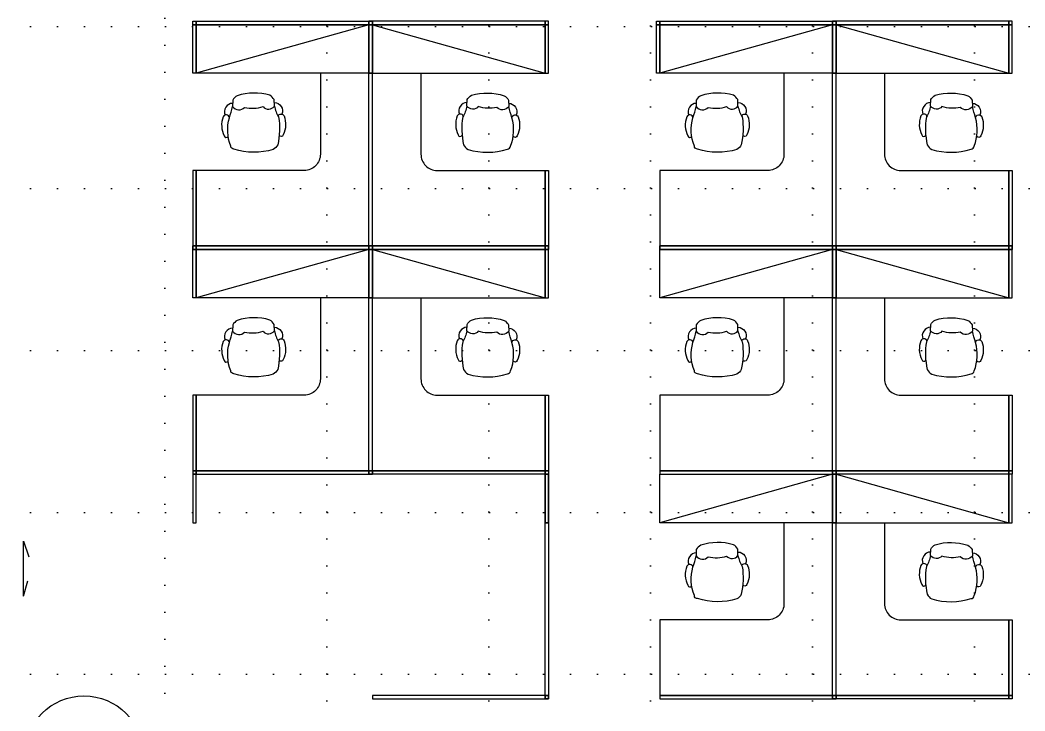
# Model space of a CAD drawing. Extents: x -68523 to 336700, y -113452 to 119396.
# Drawn here: x 245408 to 254718, y 19211 to 25611 of the extents above; entities that cross this region are included whole.
import ezdxf

# ---------------------------------------------------------------- set-up
doc = ezdxf.new("R2010")
doc.units = 0
doc.header["$LTSCALE"] = 1000
doc.header["$MEASUREMENT"] = 0
doc.linetypes.add('EC-5thFloor-s6144$0$DOT', pattern=[0.25, 0, -0.25])
doc.layers.get('0').update_dxf_attribs({"linetype": 'CONTINUOUS'})
for name, color, linetype in [('chair', 3, 'CONTINUOUS'), ('EC-5thFloor-s6144$0$4', 9, 'EC-5thFloor-s6144$0$DOT'), ('EC-5thFloor-s6144$0$ECOLUMN', 7, 'CONTINUOUS'), ('Layer1', 1, 'CONTINUOUS'), ('n-wall', 3, 'CONTINUOUS')]:
    doc.layers.add(name, color=color, linetype=linetype)

# ---------------------------------------------------------------- blocks, each defined once
blk = doc.blocks.new('EC-5thFloor-s6144$0$grid-base')
for p, q in [((-11250, -73700), (-11250, 750)), ((-9750, -24750), (-9750, 750)), ((-9750, -24750), (-9750, 750)), ((-8250, -24750), (-8250, 750)), ((-6750, -24750), (-6750, 750)), ((-5250, -24750), (-5250, 750)), ((-3750, -24750), (-3750, 750)), ((-24750, -5250), (750, -5250)), ((-24750, -6750), (750, -6750)), ((-24750, -8250), (750, -8250)), ((-24750, -9750), (750, -9750)), ((-24750, -11250), (750, -11250))]:
    blk.add_line(p, q)
blk = doc.blocks.new('Chair')
at = {"layer": 'chair'}
for points in [[(695.8, 241.3, -0.08073), (735, 341.8, 0.095163), (726.6, 599.8, 0.186837), (685.4, 642.2, 0.154629), (321.2, 639.4, 0.427425), (291.5, 611.7, 0.165672), (279, 349.1, -0.020853), (308.4, 245.3, -3.794507)], [(279, 349.1, -0.744345), (221.2, 340.7, -0.209175), (230.8, 516.3, -0.689638), (267.4, 521.3, -0.689638)], [(730.1, 333.1, 0.635952), (785.3, 332.5, 0.209175), (778.1, 508.2, 0.734215), (740.5, 511.7)], [(309.2, 215.7, -0.534567), (239.9, 324.4, 0.608356)], [(695.6, 208.7, 0.534567), (766.3, 316.5, -0.608356)]]:
    blk.add_lwpolyline(points, format="xyb", dxfattribs=at)
blk.add_lwpolyline([(695.8, 241.3), (694.6, 181.2, -0.117598), (653.2, 140.9, -0.149873), (352, 144.5, -0.121311), (309.9, 186), (308.4, 245.3, -0.463458), (420.2, 253.6, -0.132891), (590.6, 245.8, -0.488609), (695.8, 241.3)], format="xyb", close=True, dxfattribs=at)

msp = doc.modelspace()

# ---------------------------------------------------------------- linework, layer by layer
at = {"layer": 'EC-5thFloor-s6144$0$ECOLUMN'}
msp.add_circle((246000, 18800), 550, dxfattribs=at)
at = {"layer": 'Layer1'}
for p, q in [((248640, 25568), (247040, 25118)), ((248640, 25568), (247040, 25118)), ((248672, 25568), (250272, 25118)), ((248672, 25568), (250272, 25118)), ((252935.6, 25568), (251335.6, 25118)), ((252935.6, 25568), (251335.6, 25118)), ((252967.6, 25568), (254567.6, 25118)), ((252967.6, 25568), (254567.6, 25118)), ((248640, 23486), (247040, 23036)), ((248640, 23486), (247040, 23036)), ((248672, 23486), (250272, 23036)), ((248672, 23486), (250272, 23036)), ((252935.6, 23486), (251335.6, 23036)), ((252935.6, 23486), (251335.6, 23036)), ((252967.6, 23486), (254567.6, 23036)), ((252967.6, 23486), (254567.6, 23036)), ((252935.6, 21404), (251335.6, 20954)), ((252935.6, 21404), (251335.6, 20954)), ((252967.6, 21404), (254567.6, 20954)), ((252967.6, 21404), (254567.6, 20954))]:
    msp.add_line(p, q, dxfattribs=at)
for points in [[(247040, 25568), (247008, 25568), (247008, 25600), (247040, 25600)], [(247008, 25568), (247040, 25568), (247040, 25118), (247008, 25118)], [(248640, 25568), (247040, 25568), (247040, 25600), (248640, 25600)], [(248640, 25118), (247040, 25118), (247040, 25568), (248640, 25568)], [(248640, 25118), (247040, 25118), (247040, 25568), (248640, 25568)], [(248672, 25568), (248640, 25568), (248640, 25600), (248672, 25600)], [(248640, 25568), (248672, 25568), (248672, 25600), (248640, 25600)], [(248640, 25568), (248672, 25568), (248672, 25118), (248640, 25118)], [(248672, 25568), (248640, 25568), (248640, 25118), (248672, 25118)], [(248672, 25568), (250272, 25568), (250272, 25600), (248672, 25600)], [(248672, 25118), (250272, 25118), (250272, 25568), (248672, 25568)], [(248672, 25118), (250272, 25118), (250272, 25568), (248672, 25568)], [(250272, 25568), (250304, 25568), (250304, 25600), (250272, 25600)], [(250304, 25568), (250272, 25568), (250272, 25118), (250304, 25118)], [(251335.6, 25568), (251303.6, 25568), (251303.6, 25600), (251335.6, 25600)], [(251303.6, 25568), (251335.6, 25568), (251335.6, 25118), (251303.6, 25118)], [(252935.6, 25568), (251335.6, 25568), (251335.6, 25600), (252935.6, 25600)], [(252935.6, 25118), (251335.6, 25118), (251335.6, 25568), (252935.6, 25568)], [(252935.6, 25118), (251335.6, 25118), (251335.6, 25568), (252935.6, 25568)], [(252935.6, 25568), (252967.6, 25568), (252967.6, 25600), (252935.6, 25600)], [(252967.6, 25568), (252935.6, 25568), (252935.6, 25600), (252967.6, 25600)], [(252967.6, 25568), (252935.6, 25568), (252935.6, 25118), (252967.6, 25118)], [(252935.6, 25568), (252967.6, 25568), (252967.6, 25118), (252935.6, 25118)], [(252967.6, 25568), (254567.6, 25568), (254567.6, 25600), (252967.6, 25600)], [(252967.6, 25118), (254567.6, 25118), (254567.6, 25568), (252967.6, 25568)], [(252967.6, 25118), (254567.6, 25118), (254567.6, 25568), (252967.6, 25568)], [(254567.6, 25568), (254599.6, 25568), (254599.6, 25600), (254567.6, 25600)], [(254599.6, 25568), (254567.6, 25568), (254567.6, 25118), (254599.6, 25118)], [(247040, 24218), (247008, 24218), (247008, 23518), (247040, 23518)], [(250272, 24218), (250304, 24218), (250304, 23518), (250272, 23518)], [(254567.6, 24218), (254599.6, 24218), (254599.6, 23518), (254567.6, 23518)], [(247040, 23486), (247008, 23486), (247008, 23518), (247040, 23518)], [(247040, 23518), (247008, 23518), (247008, 23486), (247040, 23486)], [(247040, 23518), (247008, 23518), (247008, 23486), (247040, 23486)], [(247008, 23486), (247040, 23486), (247040, 23036), (247008, 23036)], [(248640, 23486), (247040, 23486), (247040, 23518), (248640, 23518)], [(248640, 23518), (247040, 23518), (247040, 23486), (248640, 23486)], [(248640, 23518), (247040, 23518), (247040, 23486), (248640, 23486)], [(248640, 23036), (247040, 23036), (247040, 23486), (248640, 23486)], [(248640, 23036), (247040, 23036), (247040, 23486), (248640, 23486)], [(248672, 23486), (248640, 23486), (248640, 23518), (248672, 23518)], [(248672, 23518), (248640, 23518), (248640, 23486), (248672, 23486)], [(248640, 23486), (248672, 23486), (248672, 23518), (248640, 23518)], [(248640, 23518), (248672, 23518), (248672, 23486), (248640, 23486)], [(248672, 23518), (248640, 23518), (248640, 23486), (248672, 23486)], [(248640, 23518), (248672, 23518), (248672, 23486), (248640, 23486)], [(248640, 23486), (248672, 23486), (248672, 23036), (248640, 23036)], [(248672, 23486), (248640, 23486), (248640, 23036), (248672, 23036)], [(248672, 23486), (250272, 23486), (250272, 23518), (248672, 23518)], [(248672, 23518), (250272, 23518), (250272, 23486), (248672, 23486)], [(248672, 23518), (250272, 23518), (250272, 23486), (248672, 23486)], [(248672, 23036), (250272, 23036), (250272, 23486), (248672, 23486)], [(248672, 23036), (250272, 23036), (250272, 23486), (248672, 23486)], [(250272, 23486), (250304, 23486), (250304, 23518), (250272, 23518)], [(250272, 23518), (250304, 23518), (250304, 23486), (250272, 23486)], [(250272, 23518), (250304, 23518), (250304, 23486), (250272, 23486)], [(250304, 23486), (250272, 23486), (250272, 23036), (250304, 23036)], [(252935.6, 23486), (251335.6, 23486), (251335.6, 23518), (252935.6, 23518)], [(252935.6, 23518), (251335.6, 23518), (251335.6, 23486), (252935.6, 23486)], [(252935.6, 23518), (251335.6, 23518), (251335.6, 23486), (252935.6, 23486)], [(252935.6, 23036), (251335.6, 23036), (251335.6, 23486), (252935.6, 23486)], [(252935.6, 23036), (251335.6, 23036), (251335.6, 23486), (252935.6, 23486)], [(252967.6, 23486), (252935.6, 23486), (252935.6, 23518), (252967.6, 23518)], [(252967.6, 23518), (252935.6, 23518), (252935.6, 23486), (252967.6, 23486)], [(252935.6, 23486), (252967.6, 23486), (252967.6, 23518), (252935.6, 23518)], [(252935.6, 23518), (252967.6, 23518), (252967.6, 23486), (252935.6, 23486)], [(252967.6, 23518), (252935.6, 23518), (252935.6, 23486), (252967.6, 23486)], [(252935.6, 23518), (252967.6, 23518), (252967.6, 23486), (252935.6, 23486)], [(252967.6, 23486), (252935.6, 23486), (252935.6, 23036), (252967.6, 23036)], [(252935.6, 23486), (252967.6, 23486), (252967.6, 23036), (252935.6, 23036)], [(252967.6, 23486), (254567.6, 23486), (254567.6, 23518), (252967.6, 23518)], [(252967.6, 23518), (254567.6, 23518), (254567.6, 23486), (252967.6, 23486)], [(252967.6, 23518), (254567.6, 23518), (254567.6, 23486), (252967.6, 23486)], [(252967.6, 23036), (254567.6, 23036), (254567.6, 23486), (252967.6, 23486)], [(252967.6, 23036), (254567.6, 23036), (254567.6, 23486), (252967.6, 23486)], [(254567.6, 23486), (254599.6, 23486), (254599.6, 23518), (254567.6, 23518)], [(254567.6, 23518), (254599.6, 23518), (254599.6, 23486), (254567.6, 23486)], [(254567.6, 23518), (254599.6, 23518), (254599.6, 23486), (254567.6, 23486)], [(254599.6, 23486), (254567.6, 23486), (254567.6, 23036), (254599.6, 23036)], [(247040, 22136), (247008, 22136), (247008, 21436), (247040, 21436)], [(250272, 22136), (250304, 22136), (250304, 21436), (250272, 21436)], [(254567.6, 22136), (254599.6, 22136), (254599.6, 21436), (254567.6, 21436)], [(247040, 21436), (247008, 21436), (247008, 21404), (247040, 21404)], [(248640, 21436), (247040, 21436), (247040, 21404), (248640, 21404)], [(248672, 21436), (248640, 21436), (248640, 21404), (248672, 21404)], [(248640, 21436), (248672, 21436), (248672, 21404), (248640, 21404)], [(248672, 21436), (250272, 21436), (250272, 21404), (248672, 21404)], [(250272, 21436), (250304, 21436), (250304, 21404), (250272, 21404)], [(252935.6, 21436), (251335.6, 21436), (251335.6, 21404), (252935.6, 21404)], [(252967.6, 21436), (252935.6, 21436), (252935.6, 21404), (252967.6, 21404)], [(252935.6, 21436), (252967.6, 21436), (252967.6, 21404), (252935.6, 21404)], [(252967.6, 21436), (254567.6, 21436), (254567.6, 21404), (252967.6, 21404)], [(254567.6, 21436), (254599.6, 21436), (254599.6, 21404), (254567.6, 21404)], [(247040, 21404), (247008, 21404), (247008, 20954), (247040, 20954)], [(250272, 21404), (250304, 21404), (250304, 20954), (250272, 20954)], [(250304, 21404), (250272, 21404), (250272, 20954), (250304, 20954)], [(252935.6, 20954), (251335.6, 20954), (251335.6, 21404), (252935.6, 21404)], [(252935.6, 20954), (251335.6, 20954), (251335.6, 21404), (252935.6, 21404)], [(252935.6, 21404), (252967.6, 21404), (252967.6, 20954), (252935.6, 20954)], [(252967.6, 21404), (252935.6, 21404), (252935.6, 20954), (252967.6, 20954)], [(252967.6, 20954), (254567.6, 20954), (254567.6, 21404), (252967.6, 21404)], [(252967.6, 20954), (254567.6, 20954), (254567.6, 21404), (252967.6, 21404)], [(254599.6, 21404), (254567.6, 21404), (254567.6, 20954), (254599.6, 20954)], [(250272, 20954), (250304, 20954), (250304, 19354), (250272, 19354)], [(254567.6, 20054), (254599.6, 20054), (254599.6, 19354), (254567.6, 19354)], [(250272, 19354), (248672, 19354), (248672, 19322), (250272, 19322)], [(250304, 19354), (250272, 19354), (250272, 19322), (250304, 19322)], [(250272, 19354), (250304, 19354), (250304, 19322), (250272, 19322)], [(252935.6, 19354), (251335.6, 19354), (251335.6, 19322), (252935.6, 19322)], [(252967.6, 19354), (252935.6, 19354), (252935.6, 19322), (252967.6, 19322)], [(252935.6, 19354), (252967.6, 19354), (252967.6, 19322), (252935.6, 19322)], [(252967.6, 19354), (254567.6, 19354), (254567.6, 19322), (252967.6, 19322)], [(254567.6, 19354), (254599.6, 19354), (254599.6, 19322), (254567.6, 19322)]]:
    msp.add_lwpolyline(points, close=True, dxfattribs=at)
for points in [[(247040, 24218), (247040, 23518), (248640, 23518), (248640, 25118), (248190, 25118), (248190, 24368, -0.414214), (248040, 24218)], [(250272, 24218), (250272, 23518), (248672, 23518), (248672, 25118), (249122, 25118), (249122, 24368, 0.414214), (249272, 24218)], [(251335.6, 24218), (251335.6, 23518), (252935.6, 23518), (252935.6, 25118), (252485.6, 25118), (252485.6, 24368, -0.414214), (252335.6, 24218)], [(254567.6, 24218), (254567.6, 23518), (252967.6, 23518), (252967.6, 25118), (253417.6, 25118), (253417.6, 24368, 0.414214), (253567.6, 24218)], [(247040, 22136), (247040, 21436), (248640, 21436), (248640, 23036), (248190, 23036), (248190, 22286, -0.414214), (248040, 22136)], [(250272, 22136), (250272, 21436), (248672, 21436), (248672, 23036), (249122, 23036), (249122, 22286, 0.414214), (249272, 22136)], [(251335.6, 22136), (251335.6, 21436), (252935.6, 21436), (252935.6, 23036), (252485.6, 23036), (252485.6, 22286, -0.414214), (252335.6, 22136)], [(254567.6, 22136), (254567.6, 21436), (252967.6, 21436), (252967.6, 23036), (253417.6, 23036), (253417.6, 22286, 0.414214), (253567.6, 22136)], [(251335.6, 20054), (251335.6, 19354), (252935.6, 19354), (252935.6, 20954), (252485.6, 20954), (252485.6, 20204, -0.414214), (252335.6, 20054)], [(254567.6, 20054), (254567.6, 19354), (252967.6, 19354), (252967.6, 20954), (253417.6, 20954), (253417.6, 20204, 0.414214), (253567.6, 20054)]]:
    msp.add_lwpolyline(points, format="xyb", close=True, dxfattribs=at)
at = {"layer": 'n-wall'}
msp.add_line((245441, 20272.8), (245480.8, 20416), dxfattribs=at)
msp.add_lwpolyline([(245441, 20272.8), (245441, 20781.7), (245488.8, 20638.6)], dxfattribs=at)

# ---------------------------------------------------------------- block references
at = {"layer": 'EC-5thFloor-s6144$0$4'}
msp.add_blockref('EC-5thFloor-s6144$0$grid-base', (258000, 30800), dxfattribs=at)
at = {"layer": 'Layer1', "xscale": -1, "rotation": 180}
for p in [(247068, 25055), (247068, 25055), (251363.6, 25055), (251363.6, 25055), (247068, 22973), (251363.6, 22973), (251363.6, 20891)]:
    msp.add_blockref('Chair', p, dxfattribs=at)
at = {"layer": 'Layer1', "rotation": 180}
for p in [(250244, 25055), (250244, 25055), (254539.6, 25055), (254539.6, 25055), (250244, 22973), (254539.6, 22973), (254539.6, 20891)]:
    msp.add_blockref('Chair', p, dxfattribs=at)

doc.saveas('drawing.dxf')
